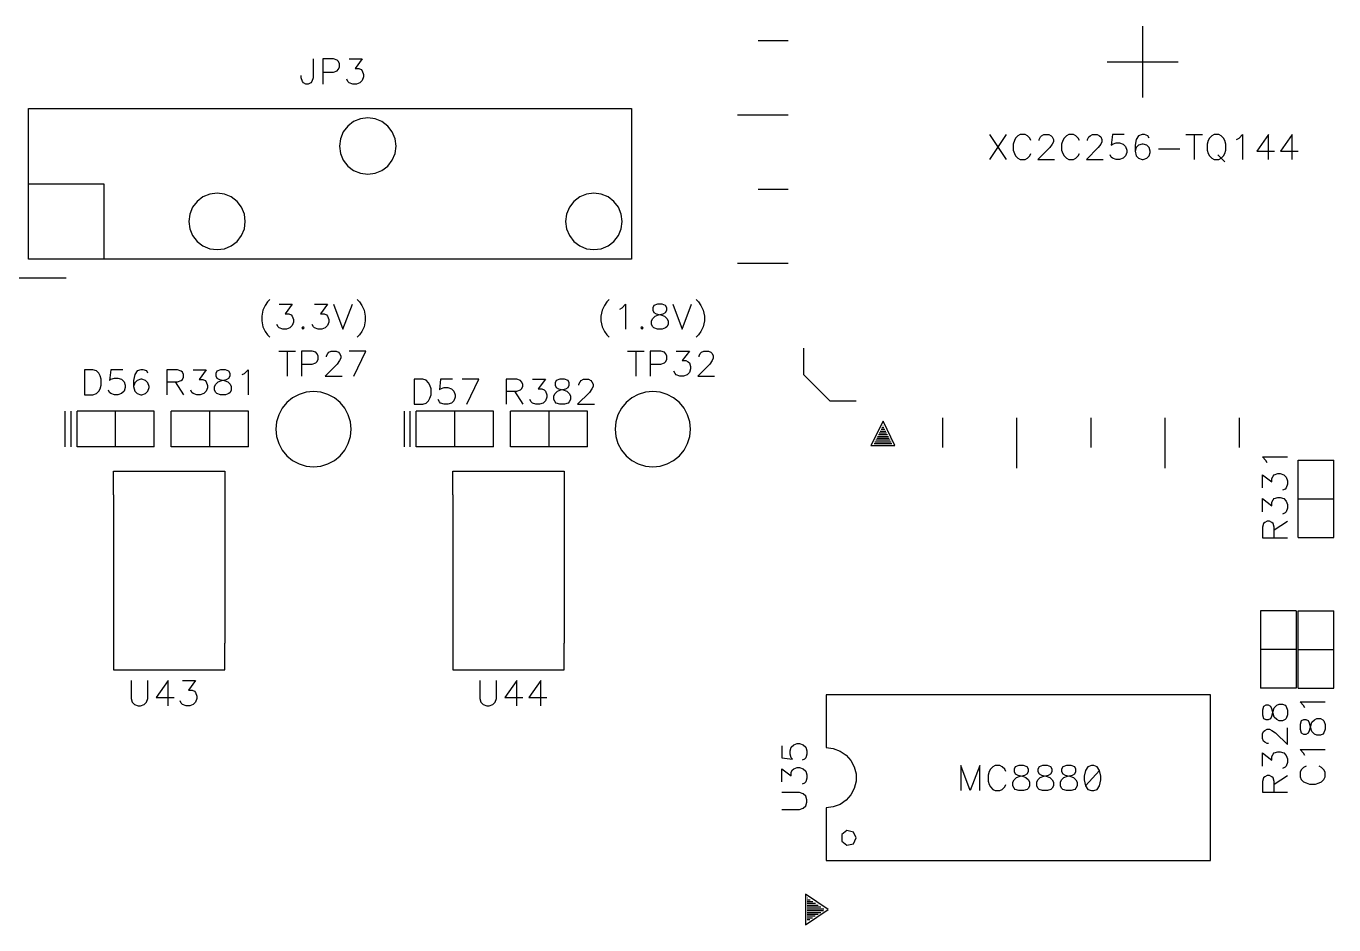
# Model space of a CAD drawing. Extents: x 295 to 953, y 10 to 290.
# Drawn here: x 702.3 to 799.3, y 89.9 to 156.6 of the extents above; entities that cross this region are included whole.
import ezdxf

# ---------------------------------------------------------------- set-up
doc = ezdxf.new("R2010")
doc.units = 0
doc.header["$LTSCALE"] = 5
doc.header["$MEASUREMENT"] = 0
doc.layers.add('DV-DPO-A6_TSK', color=14, linetype='CONTINUOUS')

msp = doc.modelspace()

# ---------------------------------------------------------------- linework, layer by layer
at = {"layer": 'DV-DPO-A6_TSK', "color": 7}
for p, q in [((785.114, 151.3), (785.114, 156.581)), ((758.822, 155.48), (756.62, 155.48)), ((723.618, 154.156), (723.618, 152.736)), ((725.126, 154.156), (724.327, 154.156)), ((724.327, 154.156), (724.327, 152.289)), ((725.395, 154.066), (725.126, 154.156)), ((726.283, 154.156), (727.261, 154.156)), ((727.261, 154.156), (726.73, 153.446)), ((724.327, 153.178), (725.126, 153.178)), ((725.126, 153.178), (725.395, 153.267)), ((725.484, 153.982), (725.395, 154.066)), ((725.395, 153.267), (725.484, 153.356)), ((725.573, 153.803), (725.484, 153.982)), ((725.484, 153.356), (725.573, 153.535)), ((725.573, 153.535), (725.573, 153.803)), ((726.73, 153.446), (726.993, 153.446)), ((726.993, 153.446), (727.172, 153.356)), ((727.172, 153.356), (727.261, 153.267)), ((727.261, 153.267), (727.35, 153.004)), ((782.47, 153.938), (787.751, 153.938)), ((722.729, 152.736), (722.729, 152.915)), ((722.819, 152.468), (722.729, 152.736)), ((722.908, 152.379), (722.819, 152.468)), ((723.087, 152.289), (722.908, 152.379)), ((723.26, 152.289), (723.087, 152.289)), ((723.439, 152.379), (723.26, 152.289)), ((723.528, 152.468), (723.439, 152.379)), ((723.618, 152.736), (723.528, 152.468)), ((726.194, 152.468), (726.104, 152.647)), ((726.283, 152.379), (726.194, 152.468)), ((726.551, 152.289), (726.283, 152.379)), ((726.82, 152.289), (726.551, 152.289)), ((727.082, 152.379), (726.82, 152.289)), ((727.261, 152.557), (727.082, 152.379)), ((727.35, 152.826), (727.261, 152.557)), ((727.35, 153.004), (727.35, 152.826)), ((702.523, 150.484), (747.227, 150.484)), ((702.523, 139.308), (702.523, 150.484)), ((747.227, 150.484), (747.227, 139.308)), ((726.618, 149.506), (726.188, 149.171)), ((727.127, 149.713), (726.618, 149.506)), ((727.669, 149.786), (727.127, 149.713)), ((728.211, 149.713), (727.669, 149.786)), ((728.714, 149.506), (728.211, 149.713)), ((729.15, 149.171), (728.714, 149.506)), ((758.822, 149.981), (755.078, 149.981)), ((725.853, 148.741), (725.646, 148.232)), ((726.188, 149.171), (725.853, 148.741)), ((729.485, 148.741), (729.15, 149.171)), ((729.692, 148.232), (729.485, 148.741)), ((774.988, 148.534), (773.759, 146.696)), ((773.759, 148.534), (774.988, 146.696)), ((775.865, 148.45), (775.687, 148.271)), ((776.039, 148.534), (775.865, 148.45)), ((776.391, 148.534), (776.039, 148.534)), ((776.564, 148.45), (776.391, 148.534)), ((776.743, 148.271), (776.564, 148.45)), ((777.441, 148.182), (777.531, 148.361)), ((777.531, 148.361), (777.62, 148.45)), ((777.62, 148.45), (777.793, 148.534)), ((777.793, 148.534), (778.145, 148.534)), ((778.145, 148.534), (778.319, 148.45)), ((778.319, 148.45), (778.408, 148.361)), ((778.408, 148.361), (778.492, 148.182)), ((779.458, 148.45), (779.285, 148.271)), ((779.632, 148.534), (779.458, 148.45)), ((779.984, 148.534), (779.632, 148.534)), ((780.157, 148.45), (779.984, 148.534)), ((780.336, 148.271), (780.157, 148.45)), ((781.034, 148.182), (781.124, 148.361)), ((781.124, 148.361), (781.213, 148.45)), ((781.213, 148.45), (781.386, 148.534)), ((781.386, 148.534), (781.738, 148.534)), ((781.738, 148.534), (781.912, 148.45)), ((781.912, 148.45), (782.001, 148.361)), ((782.001, 148.361), (782.085, 148.182)), ((782.878, 148.534), (782.789, 147.746)), ((783.75, 148.534), (782.878, 148.534)), ((784.806, 148.45), (784.627, 148.182)), ((785.069, 148.534), (784.806, 148.45)), ((785.242, 148.534), (785.069, 148.534)), ((785.505, 148.45), (785.242, 148.534)), ((785.594, 148.271), (785.505, 148.45)), ((788.31, 148.534), (789.539, 148.534)), ((788.925, 148.534), (788.925, 146.696)), ((790.238, 148.45), (790.065, 148.271)), ((790.411, 148.534), (790.238, 148.45)), ((790.763, 148.534), (790.411, 148.534)), ((790.936, 148.45), (790.763, 148.534)), ((791.115, 148.271), (790.936, 148.45)), ((792.255, 148.271), (792.518, 148.534)), ((792.518, 148.534), (792.518, 146.696)), ((794.446, 148.534), (793.568, 147.31)), ((794.446, 146.696), (794.446, 148.534)), ((796.2, 148.534), (795.323, 147.31)), ((796.2, 146.696), (796.2, 148.534)), ((725.646, 148.232), (725.573, 147.69)), ((725.573, 147.69), (725.646, 147.148)), ((729.764, 147.69), (729.692, 148.232)), ((729.692, 147.148), (729.764, 147.69)), ((775.603, 148.098), (775.513, 147.836)), ((775.513, 147.836), (775.513, 147.394)), ((775.513, 147.394), (775.603, 147.131)), ((775.687, 148.271), (775.603, 148.098)), ((776.827, 148.098), (776.743, 148.271)), ((778.229, 147.573), (777.352, 146.696)), ((777.441, 148.098), (777.441, 148.182)), ((778.408, 147.836), (778.229, 147.573)), ((778.492, 148.009), (778.408, 147.836)), ((778.492, 148.182), (778.492, 148.009)), ((779.196, 148.098), (779.106, 147.836)), ((779.106, 147.836), (779.106, 147.394)), ((779.106, 147.394), (779.196, 147.131)), ((779.285, 148.271), (779.196, 148.098)), ((780.42, 148.098), (780.336, 148.271)), ((781.822, 147.573), (780.95, 146.696)), ((781.034, 148.098), (781.034, 148.182)), ((782.001, 147.836), (781.822, 147.573)), ((782.085, 148.009), (782.001, 147.836)), ((782.085, 148.182), (782.085, 148.009)), ((782.789, 147.746), (782.878, 147.836)), ((782.878, 147.836), (783.141, 147.919)), ((783.141, 147.919), (783.404, 147.919)), ((783.404, 147.919), (783.666, 147.836)), ((783.666, 147.836), (783.839, 147.657)), ((783.839, 147.657), (783.929, 147.394)), ((783.929, 147.394), (783.929, 147.221)), ((784.627, 148.182), (784.544, 147.746)), ((784.544, 147.746), (784.544, 147.31)), ((784.627, 147.573), (784.544, 147.31)), ((784.806, 147.746), (784.627, 147.573)), ((785.069, 147.836), (784.806, 147.746)), ((785.153, 147.836), (785.069, 147.836)), ((785.415, 147.746), (785.153, 147.836)), ((785.594, 147.573), (785.415, 147.746)), ((785.678, 147.31), (785.594, 147.573)), ((786.293, 147.483), (787.874, 147.483)), ((789.975, 148.098), (789.886, 147.836)), ((789.886, 147.836), (789.886, 147.394)), ((789.886, 147.394), (789.975, 147.131)), ((790.065, 148.271), (789.975, 148.098)), ((791.204, 148.098), (791.115, 148.271)), ((791.288, 147.836), (791.204, 148.098)), ((791.204, 147.131), (791.288, 147.394)), ((791.288, 147.394), (791.288, 147.836)), ((792.076, 148.182), (792.255, 148.271)), ((725.646, 147.148), (725.853, 146.645)), ((725.853, 146.645), (726.188, 146.209)), ((729.15, 146.209), (729.485, 146.645)), ((729.485, 146.645), (729.692, 147.148)), ((775.603, 147.131), (775.687, 146.958)), ((775.687, 146.958), (775.865, 146.785)), ((775.865, 146.785), (776.039, 146.696)), ((776.039, 146.696), (776.391, 146.696)), ((776.391, 146.696), (776.564, 146.785)), ((776.564, 146.785), (776.743, 146.958)), ((776.743, 146.958), (776.827, 147.131)), ((777.352, 146.696), (778.581, 146.696)), ((779.196, 147.131), (779.285, 146.958)), ((779.285, 146.958), (779.458, 146.785)), ((779.458, 146.785), (779.632, 146.696)), ((779.632, 146.696), (779.984, 146.696)), ((779.984, 146.696), (780.157, 146.785)), ((780.157, 146.785), (780.336, 146.958)), ((780.336, 146.958), (780.42, 147.131)), ((780.95, 146.696), (782.174, 146.696)), ((782.789, 146.869), (782.7, 147.048)), ((782.878, 146.785), (782.789, 146.869)), ((783.141, 146.696), (782.878, 146.785)), ((783.404, 146.696), (783.141, 146.696)), ((783.666, 146.785), (783.404, 146.696)), ((783.839, 146.958), (783.666, 146.785)), ((783.929, 147.221), (783.839, 146.958)), ((784.544, 147.31), (784.627, 146.958)), ((784.627, 146.958), (784.806, 146.785)), ((784.806, 146.785), (785.069, 146.696)), ((785.069, 146.696), (785.153, 146.696)), ((785.153, 146.696), (785.415, 146.785)), ((785.415, 146.785), (785.594, 146.958)), ((785.594, 146.958), (785.678, 147.221)), ((785.678, 147.221), (785.678, 147.31)), ((789.975, 147.131), (790.065, 146.958)), ((790.065, 146.958), (790.238, 146.785)), ((790.238, 146.785), (790.411, 146.696)), ((790.411, 146.696), (790.763, 146.696)), ((790.674, 147.048), (791.204, 146.517)), ((790.763, 146.696), (790.936, 146.785)), ((790.936, 146.785), (791.115, 146.958)), ((791.115, 146.958), (791.204, 147.131)), ((793.568, 147.31), (794.881, 147.31)), ((795.323, 147.31), (796.636, 147.31)), ((726.188, 146.209), (726.618, 145.874)), ((726.618, 145.874), (727.127, 145.667)), ((727.127, 145.667), (727.669, 145.595)), ((727.669, 145.595), (728.211, 145.667)), ((728.211, 145.667), (728.714, 145.874)), ((728.714, 145.874), (729.15, 146.209)), ((702.523, 144.896), (708.111, 144.896)), ((708.111, 144.896), (708.111, 139.308)), ((758.822, 144.477), (756.62, 144.477)), ((715.012, 143.583), (714.677, 143.153)), ((715.442, 143.918), (715.012, 143.583)), ((715.951, 144.125), (715.442, 143.918)), ((716.493, 144.198), (715.951, 144.125)), ((717.035, 144.125), (716.493, 144.198)), ((717.538, 143.918), (717.035, 144.125)), ((717.974, 143.583), (717.538, 143.918)), ((718.309, 143.153), (717.974, 143.583)), ((742.952, 143.583), (742.617, 143.153)), ((743.382, 143.918), (742.952, 143.583)), ((743.891, 144.125), (743.382, 143.918)), ((744.433, 144.198), (743.891, 144.125)), ((744.975, 144.125), (744.433, 144.198)), ((745.478, 143.918), (744.975, 144.125)), ((745.914, 143.583), (745.478, 143.918)), ((746.249, 143.153), (745.914, 143.583)), ((714.47, 142.644), (714.397, 142.102)), ((714.677, 143.153), (714.47, 142.644)), ((718.516, 142.644), (718.309, 143.153)), ((718.588, 142.102), (718.516, 142.644)), ((742.41, 142.644), (742.337, 142.102)), ((742.617, 143.153), (742.41, 142.644)), ((746.456, 142.644), (746.249, 143.153)), ((746.528, 142.102), (746.456, 142.644)), ((714.397, 142.102), (714.47, 141.56)), ((714.47, 141.56), (714.677, 141.057)), ((718.309, 141.057), (718.516, 141.56)), ((718.516, 141.56), (718.588, 142.102)), ((742.337, 142.102), (742.41, 141.56)), ((742.41, 141.56), (742.617, 141.057)), ((746.249, 141.057), (746.456, 141.56)), ((746.456, 141.56), (746.528, 142.102)), ((714.677, 141.057), (715.012, 140.621)), ((715.012, 140.621), (715.442, 140.286)), ((717.538, 140.286), (717.974, 140.621)), ((717.974, 140.621), (718.309, 141.057)), ((742.617, 141.057), (742.952, 140.621)), ((742.952, 140.621), (743.382, 140.286)), ((745.478, 140.286), (745.914, 140.621)), ((745.914, 140.621), (746.249, 141.057)), ((715.442, 140.286), (715.951, 140.079)), ((715.951, 140.079), (716.493, 140.007)), ((716.493, 140.007), (717.035, 140.079)), ((717.035, 140.079), (717.538, 140.286)), ((743.382, 140.286), (743.891, 140.079)), ((743.891, 140.079), (744.433, 140.007)), ((744.433, 140.007), (744.975, 140.079)), ((744.975, 140.079), (745.478, 140.286)), ((747.227, 139.308), (702.523, 139.308)), ((758.822, 138.979), (755.078, 138.979)), ((701.126, 137.911), (705.317, 137.911)), ((720.064, 135.866), (719.89, 135.52)), ((720.237, 136.129), (720.064, 135.866)), ((720.41, 136.302), (720.237, 136.129)), ((721.109, 135.955), (722.07, 135.955)), ((722.07, 135.955), (721.544, 135.257)), ((723.729, 135.955), (724.691, 135.955)), ((724.691, 135.955), (724.165, 135.257)), ((725.126, 135.955), (725.825, 134.123)), ((725.825, 134.123), (726.523, 135.955)), ((726.875, 136.302), (727.049, 136.129)), ((727.049, 136.129), (727.222, 135.866)), ((727.222, 135.866), (727.395, 135.52)), ((745.21, 135.866), (745.036, 135.52)), ((745.383, 136.129), (745.21, 135.866)), ((745.556, 136.302), (745.383, 136.129)), ((746.517, 135.693), (746.78, 135.955)), ((746.78, 135.955), (746.78, 134.123)), ((748.875, 135.866), (748.792, 135.693)), ((749.138, 135.955), (748.875, 135.866)), ((749.49, 135.955), (749.138, 135.955)), ((749.747, 135.866), (749.49, 135.955)), ((749.837, 135.693), (749.747, 135.866)), ((750.272, 135.955), (750.971, 134.123)), ((750.971, 134.123), (751.669, 135.955)), ((752.021, 136.302), (752.195, 136.129)), ((752.195, 136.129), (752.368, 135.866)), ((752.368, 135.866), (752.541, 135.52)), ((719.89, 135.52), (719.801, 135.084)), ((719.801, 135.084), (719.801, 134.732)), ((721.544, 135.257), (721.807, 135.257)), ((721.807, 135.257), (721.986, 135.168)), ((721.986, 135.168), (722.07, 135.084)), ((722.07, 135.084), (722.159, 134.821)), ((722.159, 134.821), (722.159, 134.642)), ((724.165, 135.257), (724.428, 135.257)), ((724.428, 135.257), (724.601, 135.168)), ((724.601, 135.168), (724.691, 135.084)), ((724.691, 135.084), (724.78, 134.821)), ((724.78, 134.821), (724.78, 134.642)), ((727.395, 135.52), (727.485, 135.084)), ((727.485, 135.084), (727.485, 134.732)), ((745.036, 135.52), (744.947, 135.084)), ((744.947, 135.084), (744.947, 134.732)), ((746.344, 135.603), (746.517, 135.693)), ((748.702, 134.732), (748.792, 134.905)), ((748.792, 135.693), (748.792, 135.52)), ((748.792, 135.52), (748.875, 135.341)), ((748.792, 134.905), (748.965, 135.084)), ((748.875, 135.341), (749.049, 135.257)), ((748.965, 135.084), (749.227, 135.168)), ((749.049, 135.257), (749.401, 135.168)), ((749.227, 135.168), (749.574, 135.257)), ((749.401, 135.168), (749.663, 135.084)), ((749.574, 135.257), (749.747, 135.341)), ((749.663, 135.084), (749.837, 134.905)), ((749.747, 135.341), (749.837, 135.52)), ((749.837, 135.52), (749.837, 135.693)), ((749.837, 134.905), (749.926, 134.732)), ((752.541, 135.52), (752.631, 135.084)), ((752.631, 135.084), (752.631, 134.732)), ((719.801, 134.732), (719.89, 134.296)), ((719.89, 134.296), (720.064, 133.944)), ((720.064, 133.944), (720.237, 133.687)), ((721.025, 134.296), (720.935, 134.469)), ((721.109, 134.206), (721.025, 134.296)), ((721.371, 134.123), (721.109, 134.206)), ((721.634, 134.123), (721.371, 134.123)), ((721.897, 134.206), (721.634, 134.123)), ((722.07, 134.385), (721.897, 134.206)), ((722.159, 134.642), (722.07, 134.385)), ((722.858, 134.296), (722.768, 134.206)), ((722.768, 134.206), (722.858, 134.123)), ((722.941, 134.206), (722.858, 134.296)), ((722.858, 134.123), (722.941, 134.206)), ((723.646, 134.296), (723.556, 134.469)), ((723.729, 134.206), (723.646, 134.296)), ((723.992, 134.123), (723.729, 134.206)), ((724.255, 134.123), (723.992, 134.123)), ((724.517, 134.206), (724.255, 134.123)), ((724.691, 134.385), (724.517, 134.206)), ((724.78, 134.642), (724.691, 134.385)), ((727.222, 133.944), (727.049, 133.687)), ((727.395, 134.296), (727.222, 133.944)), ((727.485, 134.732), (727.395, 134.296)), ((744.947, 134.732), (745.036, 134.296)), ((745.036, 134.296), (745.21, 133.944)), ((745.21, 133.944), (745.383, 133.687)), ((748.004, 134.296), (747.914, 134.206)), ((747.914, 134.206), (748.004, 134.123)), ((748.087, 134.206), (748.004, 134.296)), ((748.004, 134.123), (748.087, 134.206)), ((748.702, 134.469), (748.702, 134.732)), ((748.792, 134.296), (748.702, 134.469)), ((748.875, 134.206), (748.792, 134.296)), ((749.138, 134.123), (748.875, 134.206)), ((749.49, 134.123), (749.138, 134.123)), ((749.747, 134.206), (749.49, 134.123)), ((749.837, 134.296), (749.747, 134.206)), ((749.926, 134.469), (749.837, 134.296)), ((749.926, 134.732), (749.926, 134.469)), ((752.368, 133.944), (752.195, 133.687)), ((752.541, 134.296), (752.368, 133.944)), ((752.631, 134.732), (752.541, 134.296)), ((720.237, 133.687), (720.41, 133.508)), ((727.049, 133.687), (726.875, 133.508)), ((745.383, 133.687), (745.556, 133.508)), ((752.195, 133.687), (752.021, 133.508)), ((721.069, 132.491), (722.304, 132.491)), ((721.69, 132.491), (721.69, 130.636)), ((723.545, 132.491), (722.751, 132.491)), ((722.751, 132.491), (722.751, 130.636)), ((723.813, 132.401), (723.545, 132.491)), ((723.897, 132.318), (723.813, 132.401)), ((723.986, 132.139), (723.897, 132.318)), ((723.897, 131.697), (723.986, 131.871)), ((723.986, 131.871), (723.986, 132.139)), ((724.607, 132.139), (724.696, 132.318)), ((724.607, 132.049), (724.607, 132.139)), ((724.696, 132.318), (724.786, 132.401)), ((724.786, 132.401), (724.959, 132.491)), ((724.959, 132.491), (725.316, 132.491)), ((725.316, 132.491), (725.49, 132.401)), ((725.49, 132.401), (725.579, 132.318)), ((725.579, 132.318), (725.668, 132.139)), ((725.668, 131.96), (725.579, 131.787)), ((725.668, 132.139), (725.668, 131.96)), ((727.524, 132.491), (726.289, 132.491)), ((726.641, 130.636), (727.524, 132.491)), ((746.914, 132.491), (748.149, 132.491)), ((747.534, 132.491), (747.534, 130.636)), ((749.389, 132.491), (748.596, 132.491)), ((748.596, 132.491), (748.596, 130.636)), ((749.658, 132.401), (749.389, 132.491)), ((749.742, 132.318), (749.658, 132.401)), ((749.831, 132.139), (749.742, 132.318)), ((749.742, 131.697), (749.831, 131.871)), ((749.831, 131.871), (749.831, 132.139)), ((750.541, 132.491), (751.513, 132.491)), ((751.513, 132.491), (750.982, 131.787)), ((752.223, 132.139), (752.306, 132.318)), ((752.223, 132.049), (752.223, 132.139)), ((752.306, 132.318), (752.396, 132.401)), ((752.396, 132.401), (752.575, 132.491)), ((752.575, 132.491), (752.927, 132.491)), ((752.927, 132.491), (753.105, 132.401)), ((753.105, 132.401), (753.195, 132.318)), ((753.195, 132.318), (753.284, 132.139)), ((753.284, 131.96), (753.195, 131.787)), ((753.284, 132.139), (753.284, 131.96)), ((759.962, 132.703), (759.962, 130.747)), ((706.664, 131.105), (706.664, 129.239)), ((707.289, 131.105), (706.664, 131.105)), ((707.552, 131.016), (707.289, 131.105)), ((707.731, 130.837), (707.552, 131.016)), ((708.619, 131.105), (708.53, 130.306)), ((709.508, 131.105), (708.619, 131.105)), ((710.57, 131.016), (710.396, 130.747)), ((710.838, 131.105), (710.57, 131.016)), ((711.017, 131.105), (710.838, 131.105)), ((711.285, 131.016), (711.017, 131.105)), ((711.369, 130.837), (711.285, 131.016)), ((713.57, 131.094), (712.777, 131.094)), ((712.777, 131.094), (712.777, 129.239)), ((713.839, 131.004), (713.57, 131.094)), ((713.928, 130.915), (713.839, 131.004)), ((714.012, 130.742), (713.928, 130.915)), ((714.722, 131.094), (715.694, 131.094)), ((715.694, 131.094), (715.163, 130.384)), ((716.487, 131.004), (716.404, 130.831)), ((716.756, 131.094), (716.487, 131.004)), ((717.108, 131.094), (716.756, 131.094)), ((717.376, 131.004), (717.108, 131.094)), ((717.46, 130.831), (717.376, 131.004)), ((718.521, 130.831), (718.79, 131.094)), ((718.79, 131.094), (718.79, 129.239)), ((722.751, 131.519), (723.545, 131.519)), ((723.545, 131.519), (723.813, 131.608)), ((723.813, 131.608), (723.897, 131.697)), ((725.4, 131.519), (724.517, 130.636)), ((725.579, 131.787), (725.4, 131.519)), ((748.596, 131.519), (749.389, 131.519)), ((749.389, 131.519), (749.658, 131.608)), ((749.658, 131.608), (749.742, 131.697)), ((750.451, 130.814), (750.362, 130.988)), ((750.982, 131.787), (751.245, 131.787)), ((751.245, 131.787), (751.424, 131.697)), ((751.513, 130.898), (751.334, 130.725)), ((751.424, 131.697), (751.513, 131.608)), ((751.513, 131.608), (751.602, 131.345)), ((751.602, 131.166), (751.513, 130.898)), ((751.602, 131.345), (751.602, 131.166)), ((753.016, 131.519), (752.133, 130.636)), ((753.195, 131.787), (753.016, 131.519)), ((707.82, 130.658), (707.731, 130.837)), ((707.91, 130.395), (707.82, 130.658)), ((707.82, 129.686), (707.91, 129.948)), ((707.91, 129.948), (707.91, 130.395)), ((708.53, 130.306), (708.619, 130.395)), ((708.619, 130.395), (708.888, 130.485)), ((708.888, 130.485), (709.15, 130.485)), ((709.15, 130.485), (709.419, 130.395)), ((709.419, 130.395), (709.597, 130.217)), ((709.597, 130.217), (709.687, 129.948)), ((709.687, 129.948), (709.687, 129.775)), ((710.396, 130.747), (710.307, 130.306)), ((710.307, 130.306), (710.307, 129.859)), ((710.396, 130.127), (710.307, 129.859)), ((710.57, 130.306), (710.396, 130.127)), ((710.838, 130.395), (710.57, 130.306)), ((710.927, 130.395), (710.838, 130.395)), ((711.195, 130.306), (710.927, 130.395)), ((711.369, 130.127), (711.195, 130.306)), ((711.458, 129.859), (711.369, 130.127)), ((712.777, 130.211), (713.57, 130.211)), ((713.397, 130.211), (714.012, 129.239)), ((713.57, 130.211), (713.839, 130.3)), ((713.839, 130.3), (713.928, 130.384)), ((713.928, 130.384), (714.012, 130.563)), ((714.012, 130.563), (714.012, 130.742)), ((715.163, 130.384), (715.431, 130.384)), ((715.431, 130.384), (715.604, 130.3)), ((715.604, 130.3), (715.694, 130.211)), ((715.694, 130.211), (715.783, 129.943)), ((715.783, 129.943), (715.783, 129.769)), ((716.314, 129.859), (716.404, 130.032)), ((716.404, 130.831), (716.404, 130.652)), ((716.404, 130.652), (716.487, 130.474)), ((716.404, 130.032), (716.577, 130.211)), ((716.487, 130.474), (716.666, 130.384)), ((716.577, 130.211), (716.845, 130.3)), ((716.666, 130.384), (717.018, 130.3)), ((716.845, 130.3), (717.197, 130.384)), ((717.018, 130.3), (717.286, 130.211)), ((717.197, 130.384), (717.376, 130.474)), ((717.286, 130.211), (717.46, 130.032)), ((717.376, 130.474), (717.46, 130.652)), ((717.46, 130.652), (717.46, 130.831)), ((717.46, 130.032), (717.549, 129.859)), ((718.348, 130.742), (718.521, 130.831)), ((724.517, 130.636), (725.758, 130.636)), ((731.111, 130.407), (731.111, 128.54)), ((731.737, 130.407), (731.111, 130.407)), ((732, 130.317), (731.737, 130.407)), ((732.178, 130.138), (732, 130.317)), ((732.268, 129.959), (732.178, 130.138)), ((732.357, 129.697), (732.268, 129.959)), ((733.067, 130.407), (732.978, 129.607)), ((733.955, 130.407), (733.067, 130.407)), ((735.906, 130.407), (734.665, 130.407)), ((735.017, 128.54), (735.906, 130.407)), ((738.716, 130.395), (737.923, 130.395)), ((737.923, 130.395), (737.923, 128.54)), ((738.985, 130.306), (738.716, 130.395)), ((739.074, 130.217), (738.985, 130.306)), ((739.158, 130.043), (739.074, 130.217)), ((739.158, 129.864), (739.158, 130.043)), ((739.868, 130.395), (740.84, 130.395)), ((740.84, 130.395), (740.309, 129.686)), ((741.633, 130.306), (741.55, 130.133)), ((741.55, 130.133), (741.55, 129.954)), ((741.55, 129.954), (741.633, 129.775)), ((741.902, 130.395), (741.633, 130.306)), ((742.254, 130.395), (741.902, 130.395)), ((742.522, 130.306), (742.254, 130.395)), ((742.606, 130.133), (742.522, 130.306)), ((742.522, 129.775), (742.606, 129.954)), ((742.606, 129.954), (742.606, 130.133)), ((743.315, 130.043), (743.405, 130.217)), ((743.315, 129.954), (743.315, 130.043)), ((743.405, 130.217), (743.494, 130.306)), ((743.494, 130.306), (743.667, 130.395)), ((743.667, 130.395), (744.025, 130.395)), ((744.025, 130.395), (744.198, 130.306)), ((744.198, 130.306), (744.288, 130.217)), ((744.288, 130.217), (744.377, 130.043)), ((744.377, 130.043), (744.377, 129.864)), ((750.541, 130.725), (750.451, 130.814)), ((750.803, 130.636), (750.541, 130.725)), ((751.071, 130.636), (750.803, 130.636)), ((751.334, 130.725), (751.071, 130.636)), ((752.133, 130.636), (753.368, 130.636)), ((759.962, 130.747), (761.918, 128.792)), ((706.664, 129.239), (707.289, 129.239)), ((707.289, 129.239), (707.552, 129.328)), ((707.552, 129.328), (707.731, 129.507)), ((707.731, 129.507), (707.82, 129.686)), ((708.53, 129.417), (708.441, 129.596)), ((708.619, 129.328), (708.53, 129.417)), ((708.888, 129.239), (708.619, 129.328)), ((709.15, 129.239), (708.888, 129.239)), ((709.419, 129.328), (709.15, 129.239)), ((709.597, 129.507), (709.419, 129.328)), ((709.687, 129.775), (709.597, 129.507)), ((710.307, 129.859), (710.396, 129.507)), ((710.396, 129.507), (710.57, 129.328)), ((710.57, 129.328), (710.838, 129.239)), ((710.838, 129.239), (710.927, 129.239)), ((710.927, 129.239), (711.195, 129.328)), ((711.195, 129.328), (711.369, 129.507)), ((711.369, 129.507), (711.458, 129.775)), ((711.458, 129.775), (711.458, 129.859)), ((714.632, 129.412), (714.543, 129.591)), ((714.722, 129.328), (714.632, 129.412)), ((714.984, 129.239), (714.722, 129.328)), ((715.252, 129.239), (714.984, 129.239)), ((715.515, 129.328), (715.252, 129.239)), ((715.694, 129.501), (715.515, 129.328)), ((715.783, 129.769), (715.694, 129.501)), ((716.314, 129.591), (716.314, 129.859)), ((716.404, 129.412), (716.314, 129.591)), ((716.487, 129.328), (716.404, 129.412)), ((716.756, 129.239), (716.487, 129.328)), ((717.108, 129.239), (716.756, 129.239)), ((717.376, 129.328), (717.108, 129.239)), ((717.46, 129.412), (717.376, 129.328)), ((717.549, 129.591), (717.46, 129.412)), ((717.549, 129.859), (717.549, 129.591)), ((722.092, 129.021), (721.667, 128.674)), ((722.573, 129.278), (722.092, 129.021)), ((723.098, 129.44), (722.573, 129.278)), ((723.646, 129.49), (723.098, 129.44)), ((724.188, 129.44), (723.646, 129.49)), ((724.713, 129.278), (724.188, 129.44)), ((725.193, 129.021), (724.713, 129.278)), ((725.618, 128.674), (725.193, 129.021)), ((732.178, 128.808), (732.268, 128.987)), ((732.268, 128.987), (732.357, 129.25)), ((732.357, 129.25), (732.357, 129.697)), ((732.978, 129.607), (733.067, 129.697)), ((733.067, 129.697), (733.335, 129.786)), ((733.335, 129.786), (733.598, 129.786)), ((733.598, 129.786), (733.866, 129.697)), ((733.866, 129.697), (734.045, 129.518)), ((734.045, 129.518), (734.134, 129.25)), ((734.134, 129.077), (734.045, 128.808)), ((734.134, 129.25), (734.134, 129.077)), ((737.923, 129.512), (738.716, 129.512)), ((738.543, 129.512), (739.158, 128.54)), ((738.716, 129.512), (738.985, 129.602)), ((738.985, 129.602), (739.074, 129.686)), ((739.074, 129.686), (739.158, 129.864)), ((740.309, 129.686), (740.577, 129.686)), ((740.577, 129.686), (740.75, 129.602)), ((740.75, 129.602), (740.84, 129.512)), ((740.84, 129.512), (740.929, 129.244)), ((740.929, 129.071), (740.84, 128.803)), ((740.929, 129.244), (740.929, 129.071)), ((741.46, 129.16), (741.55, 129.334)), ((741.46, 128.892), (741.46, 129.16)), ((741.55, 129.334), (741.723, 129.512)), ((741.633, 129.775), (741.812, 129.686)), ((741.723, 129.512), (741.991, 129.602)), ((741.812, 129.686), (742.164, 129.602)), ((741.991, 129.602), (742.343, 129.686)), ((742.164, 129.602), (742.432, 129.512)), ((742.343, 129.686), (742.522, 129.775)), ((742.432, 129.512), (742.606, 129.334)), ((742.606, 129.334), (742.695, 129.16)), ((742.695, 129.16), (742.695, 128.892)), ((744.109, 129.423), (743.226, 128.54)), ((744.288, 129.686), (744.109, 129.423)), ((744.377, 129.864), (744.288, 129.686)), ((747.238, 129.021), (746.813, 128.674)), ((747.719, 129.278), (747.238, 129.021)), ((748.244, 129.44), (747.719, 129.278)), ((748.792, 129.49), (748.244, 129.44)), ((749.334, 129.44), (748.792, 129.49)), ((749.859, 129.278), (749.334, 129.44)), ((750.339, 129.021), (749.859, 129.278)), ((750.764, 128.674), (750.339, 129.021)), ((705.233, 125.377), (705.233, 128.02)), ((705.675, 125.377), (705.675, 128.02)), ((711.833, 128.02), (706.116, 128.02)), ((706.116, 125.377), (706.116, 128.02)), ((708.977, 125.377), (708.977, 128.02)), ((711.833, 125.377), (711.833, 128.02)), ((718.818, 128.02), (713.101, 128.02)), ((713.101, 125.377), (713.101, 128.02)), ((715.962, 125.377), (715.962, 128.02)), ((718.818, 125.377), (718.818, 128.02)), ((721.321, 128.25), (721.064, 127.769)), ((721.667, 128.674), (721.321, 128.25)), ((725.965, 128.25), (725.618, 128.674)), ((726.222, 127.769), (725.965, 128.25)), ((730.379, 125.377), (730.379, 128.02)), ((730.821, 125.377), (730.821, 128.02)), ((731.111, 128.54), (731.737, 128.54)), ((736.979, 128.02), (731.262, 128.02)), ((731.262, 125.377), (731.262, 128.02)), ((731.737, 128.54), (732, 128.63)), ((732, 128.63), (732.178, 128.808)), ((732.978, 128.719), (732.888, 128.898)), ((733.067, 128.63), (732.978, 128.719)), ((733.335, 128.54), (733.067, 128.63)), ((733.598, 128.54), (733.335, 128.54)), ((733.866, 128.63), (733.598, 128.54)), ((734.045, 128.808), (733.866, 128.63)), ((734.123, 125.377), (734.123, 128.02)), ((736.979, 125.377), (736.979, 128.02)), ((743.964, 128.02), (738.247, 128.02)), ((738.247, 125.377), (738.247, 128.02)), ((739.778, 128.713), (739.689, 128.892)), ((739.868, 128.63), (739.778, 128.713)), ((740.13, 128.54), (739.868, 128.63)), ((740.398, 128.54), (740.13, 128.54)), ((740.661, 128.63), (740.398, 128.54)), ((740.84, 128.803), (740.661, 128.63)), ((741.108, 125.377), (741.108, 128.02)), ((741.55, 128.713), (741.46, 128.892)), ((741.633, 128.63), (741.55, 128.713)), ((741.902, 128.54), (741.633, 128.63)), ((742.254, 128.54), (741.902, 128.54)), ((742.522, 128.63), (742.254, 128.54)), ((742.606, 128.713), (742.522, 128.63)), ((742.695, 128.892), (742.606, 128.713)), ((743.226, 128.54), (744.466, 128.54)), ((743.964, 125.377), (743.964, 128.02)), ((746.467, 128.25), (746.21, 127.769)), ((746.813, 128.674), (746.467, 128.25)), ((751.111, 128.25), (750.764, 128.674)), ((751.368, 127.769), (751.111, 128.25)), ((761.918, 128.792), (763.874, 128.792)), ((720.902, 127.244), (720.852, 126.696)), ((721.064, 127.769), (720.902, 127.244)), ((726.384, 127.244), (726.222, 127.769)), ((726.44, 126.696), (726.384, 127.244)), ((746.048, 127.244), (745.998, 126.696)), ((746.21, 127.769), (746.048, 127.244)), ((751.53, 127.244), (751.368, 127.769)), ((751.586, 126.696), (751.53, 127.244)), ((765.863, 127.277), (764.969, 125.495)), ((766.751, 125.495), (765.863, 127.277)), ((770.261, 127.54), (770.261, 125.338)), ((775.759, 127.54), (775.759, 123.802)), ((781.263, 127.54), (781.263, 125.338)), ((786.762, 127.54), (786.762, 123.802)), ((792.261, 127.54), (792.261, 125.338)), ((720.852, 126.696), (720.902, 126.154)), ((720.902, 126.154), (721.064, 125.629)), ((726.222, 125.629), (726.384, 126.154)), ((726.384, 126.154), (726.44, 126.696)), ((745.998, 126.696), (746.048, 126.154)), ((746.048, 126.154), (746.21, 125.629)), ((751.368, 125.629), (751.53, 126.154)), ((751.53, 126.154), (751.586, 126.696)), ((765.461, 126.16), (766.265, 126.16)), ((765.522, 126.288), (766.198, 126.288)), ((765.589, 126.422), (766.131, 126.422)), ((765.656, 126.551), (766.064, 126.551)), ((765.723, 126.685), (766.003, 126.685)), ((765.785, 126.813), (765.936, 126.813)), ((765.852, 126.948), (765.868, 126.948)), ((711.833, 125.377), (706.116, 125.377)), ((718.818, 125.377), (713.101, 125.377)), ((721.064, 125.629), (721.321, 125.148)), ((721.321, 125.148), (721.667, 124.724)), ((725.618, 124.724), (725.965, 125.148)), ((725.965, 125.148), (726.222, 125.629)), ((736.979, 125.377), (731.262, 125.377)), ((743.964, 125.377), (738.247, 125.377)), ((746.21, 125.629), (746.467, 125.148)), ((746.467, 125.148), (746.813, 124.724)), ((750.764, 124.724), (751.111, 125.148)), ((751.111, 125.148), (751.368, 125.629)), ((764.969, 125.495), (766.751, 125.495)), ((765.198, 125.634), (766.528, 125.634)), ((765.259, 125.763), (766.461, 125.763)), ((765.326, 125.897), (766.394, 125.897)), ((765.394, 126.026), (766.327, 126.026)), ((721.667, 124.724), (722.092, 124.377)), ((722.092, 124.377), (722.573, 124.114)), ((722.573, 124.114), (723.098, 123.958)), ((724.188, 123.958), (724.713, 124.114)), ((724.713, 124.114), (725.193, 124.377)), ((725.193, 124.377), (725.618, 124.724)), ((746.813, 124.724), (747.238, 124.377)), ((747.238, 124.377), (747.719, 124.114)), ((747.719, 124.114), (748.244, 123.958)), ((749.334, 123.958), (749.859, 124.114)), ((749.859, 124.114), (750.339, 124.377)), ((750.339, 124.377), (750.764, 124.724)), ((794.25, 124.371), (793.987, 124.64)), ((793.987, 124.64), (795.843, 124.64)), ((794.339, 124.193), (794.25, 124.371)), ((796.642, 118.666), (796.642, 124.388)), ((796.642, 124.388), (799.285, 124.388)), ((799.285, 118.666), (799.285, 124.388)), ((708.821, 123.589), (717.068, 123.589)), ((708.821, 121.829), (708.821, 123.589)), ((717.068, 123.589), (717.068, 110.832)), ((723.098, 123.958), (723.646, 123.902)), ((723.646, 123.902), (724.188, 123.958)), ((733.967, 123.589), (742.214, 123.589)), ((733.967, 121.829), (733.967, 123.589)), ((742.214, 123.589), (742.214, 110.832)), ((748.244, 123.958), (748.792, 123.902)), ((748.792, 123.902), (749.334, 123.958)), ((793.987, 122.337), (793.987, 123.31)), ((793.987, 123.31), (794.691, 122.779)), ((794.691, 123.047), (794.781, 123.22)), ((794.781, 123.22), (794.87, 123.31)), ((794.87, 123.31), (795.133, 123.399)), ((795.133, 123.399), (795.312, 123.399)), ((795.312, 123.399), (795.58, 123.31)), ((795.58, 123.31), (795.753, 123.137)), ((795.753, 123.137), (795.843, 122.868)), ((794.691, 122.779), (794.691, 123.047)), ((795.664, 122.248), (795.49, 122.164)), ((795.753, 122.337), (795.664, 122.248)), ((795.843, 122.606), (795.753, 122.337)), ((795.843, 122.868), (795.843, 122.606)), ((708.821, 121.829), (708.821, 108.848)), ((733.967, 121.829), (733.967, 108.848)), ((793.987, 120.572), (793.987, 121.544)), ((793.987, 121.544), (794.691, 121.013)), ((794.691, 121.276), (794.781, 121.455)), ((794.691, 121.013), (794.691, 121.276)), ((794.781, 121.455), (794.87, 121.544)), ((794.87, 121.544), (795.133, 121.633)), ((795.133, 121.633), (795.312, 121.633)), ((795.312, 121.633), (795.58, 121.544)), ((795.58, 121.544), (795.753, 121.365)), ((795.753, 121.365), (795.843, 121.103)), ((796.642, 121.527), (799.285, 121.527)), ((795.664, 120.482), (795.49, 120.393)), ((795.753, 120.572), (795.664, 120.482)), ((795.843, 120.834), (795.753, 120.572)), ((795.843, 121.103), (795.843, 120.834)), ((794.077, 119.689), (793.987, 119.421)), ((793.987, 119.421), (793.987, 118.627)), ((794.161, 119.773), (794.077, 119.689)), ((794.339, 119.862), (794.161, 119.773)), ((794.518, 119.862), (794.339, 119.862)), ((794.691, 119.773), (794.518, 119.862)), ((794.781, 119.689), (794.691, 119.773)), ((794.87, 119.421), (794.781, 119.689)), ((794.87, 119.242), (795.843, 119.862)), ((794.87, 118.627), (794.87, 119.421)), ((793.987, 118.627), (795.843, 118.627)), ((796.642, 118.666), (799.285, 118.666)), ((793.848, 113.212), (793.848, 107.49)), ((796.491, 113.212), (793.848, 113.212)), ((796.491, 113.212), (796.491, 107.49)), ((796.642, 107.49), (796.642, 113.212)), ((796.642, 113.212), (799.285, 113.212)), ((799.285, 107.49), (799.285, 113.212)), ((717.068, 108.848), (717.068, 110.832)), ((742.214, 108.848), (742.214, 110.832)), ((796.491, 110.351), (793.848, 110.351)), ((796.642, 110.351), (799.285, 110.351)), ((708.821, 108.848), (717.068, 108.848)), ((733.967, 108.848), (742.214, 108.848)), ((710.117, 108.055), (710.117, 106.719)), ((711.358, 106.719), (711.358, 108.055)), ((712.866, 108.055), (711.978, 106.808)), ((712.866, 106.188), (712.866, 108.055)), ((713.934, 108.055), (714.906, 108.055)), ((714.906, 108.055), (714.375, 107.345)), ((735.962, 108.055), (735.962, 106.719)), ((737.202, 106.719), (737.202, 108.055)), ((738.711, 108.055), (737.822, 106.808)), ((738.711, 106.188), (738.711, 108.055)), ((740.488, 108.055), (739.599, 106.808)), ((740.488, 106.188), (740.488, 108.055)), ((710.117, 106.719), (710.206, 106.456)), ((711.268, 106.456), (711.358, 106.719)), ((711.978, 106.808), (713.308, 106.808)), ((714.375, 107.345), (714.643, 107.345)), ((714.643, 107.345), (714.817, 107.255)), ((714.817, 107.255), (714.906, 107.166)), ((714.906, 107.166), (714.995, 106.898)), ((714.995, 106.719), (714.906, 106.456)), ((714.995, 106.898), (714.995, 106.719)), ((735.962, 106.719), (736.051, 106.456)), ((737.113, 106.456), (737.202, 106.719)), ((737.822, 106.808), (739.152, 106.808)), ((739.599, 106.808), (740.929, 106.808)), ((790.143, 106.998), (761.644, 106.998)), ((761.644, 106.998), (761.644, 103.087)), ((790.143, 94.705), (790.143, 106.998)), ((796.491, 107.49), (793.848, 107.49)), ((796.642, 107.49), (799.285, 107.49)), ((710.206, 106.456), (710.38, 106.278)), ((710.38, 106.278), (710.648, 106.188)), ((710.648, 106.188), (710.827, 106.188)), ((710.827, 106.188), (711.089, 106.278)), ((711.089, 106.278), (711.268, 106.456)), ((713.844, 106.367), (713.755, 106.546)), ((713.934, 106.278), (713.844, 106.367)), ((714.196, 106.188), (713.934, 106.278)), ((714.464, 106.188), (714.196, 106.188)), ((714.727, 106.278), (714.464, 106.188)), ((714.906, 106.456), (714.727, 106.278)), ((736.051, 106.456), (736.224, 106.278)), ((736.224, 106.278), (736.492, 106.188)), ((736.492, 106.188), (736.671, 106.188)), ((736.671, 106.188), (736.934, 106.278)), ((736.934, 106.278), (737.113, 106.456)), ((794.077, 106.132), (793.987, 105.864)), ((793.987, 105.864), (793.987, 105.512)), ((794.25, 106.222), (794.077, 106.132)), ((794.429, 106.222), (794.25, 106.222)), ((794.608, 106.132), (794.429, 106.222)), ((794.691, 105.953), (794.608, 106.132)), ((794.781, 105.601), (794.691, 105.953)), ((794.691, 105.423), (794.781, 105.78)), ((794.781, 105.78), (794.87, 106.043)), ((794.87, 106.043), (795.049, 106.222)), ((795.049, 106.222), (795.222, 106.305)), ((795.222, 106.305), (795.49, 106.305)), ((795.49, 106.305), (795.664, 106.222)), ((795.664, 106.222), (795.753, 106.132)), ((795.753, 106.132), (795.843, 105.864)), ((795.843, 105.864), (795.843, 105.512)), ((797.044, 106.21), (796.781, 106.479)), ((796.781, 106.479), (798.637, 106.479)), ((797.133, 106.032), (797.044, 106.21)), ((793.987, 105.512), (794.077, 105.249)), ((794.077, 105.249), (794.25, 105.16)), ((794.25, 105.16), (794.429, 105.16)), ((794.429, 105.16), (794.608, 105.249)), ((794.608, 105.249), (794.691, 105.423)), ((794.87, 105.333), (794.781, 105.601)), ((795.049, 105.16), (794.87, 105.333)), ((795.222, 105.071), (795.049, 105.16)), ((795.49, 105.071), (795.222, 105.071)), ((795.664, 105.16), (795.49, 105.071)), ((795.753, 105.249), (795.664, 105.16)), ((795.843, 105.512), (795.753, 105.249)), ((796.871, 105.059), (796.781, 104.797)), ((796.781, 104.797), (796.781, 104.445)), ((797.044, 105.149), (796.871, 105.059)), ((797.223, 105.149), (797.044, 105.149)), ((797.402, 105.059), (797.223, 105.149)), ((797.485, 104.886), (797.402, 105.059)), ((797.575, 104.529), (797.485, 104.886)), ((797.485, 104.355), (797.575, 104.707)), ((797.575, 104.707), (797.664, 104.976)), ((797.664, 104.976), (797.843, 105.149)), ((797.843, 105.149), (798.016, 105.238)), ((798.016, 105.238), (798.284, 105.238)), ((798.284, 105.238), (798.458, 105.149)), ((798.458, 105.149), (798.547, 105.059)), ((798.547, 105.059), (798.637, 104.797)), ((798.637, 104.797), (798.637, 104.445)), ((793.987, 104.098), (794.077, 104.277)), ((793.987, 103.746), (793.987, 104.098)), ((794.077, 103.567), (793.987, 103.746)), ((794.077, 104.277), (794.161, 104.361)), ((794.161, 104.361), (794.339, 104.45)), ((794.339, 104.45), (794.518, 104.45)), ((794.518, 104.45), (794.691, 104.361)), ((794.691, 104.361), (794.96, 104.188)), ((794.96, 104.188), (795.843, 103.305)), ((795.843, 103.305), (795.843, 104.54)), ((796.781, 104.445), (796.871, 104.176)), ((796.871, 104.176), (797.044, 104.087)), ((797.044, 104.087), (797.223, 104.087)), ((797.223, 104.087), (797.402, 104.176)), ((797.402, 104.176), (797.485, 104.355)), ((797.664, 104.266), (797.575, 104.529)), ((797.843, 104.087), (797.664, 104.266)), ((798.016, 104.003), (797.843, 104.087)), ((798.284, 104.003), (798.016, 104.003)), ((798.458, 104.087), (798.284, 104.003)), ((798.547, 104.176), (798.458, 104.087)), ((798.637, 104.445), (798.547, 104.176)), ((758.353, 103.204), (758.353, 102.316)), ((758.973, 102.852), (759.062, 103.115)), ((758.973, 102.584), (758.973, 102.852)), ((759.062, 103.115), (759.241, 103.294)), ((759.241, 103.294), (759.509, 103.383)), ((759.509, 103.383), (759.683, 103.383)), ((759.683, 103.383), (759.951, 103.294)), ((759.951, 103.294), (760.13, 103.115)), ((760.13, 103.115), (760.219, 102.852)), ((760.219, 102.852), (760.219, 102.584)), ((761.644, 103.087), (762.175, 103.025)), ((762.175, 103.025), (762.678, 102.83)), ((762.678, 102.83), (763.125, 102.528)), ((794.161, 103.478), (794.077, 103.567)), ((794.339, 103.389), (794.161, 103.478)), ((794.429, 103.389), (794.339, 103.389)), ((794.87, 102.684), (795.133, 102.774)), ((795.133, 102.774), (795.312, 102.774)), ((795.312, 102.774), (795.58, 102.684)), ((797.044, 102.673), (796.781, 102.942)), ((796.781, 102.942), (798.637, 102.942)), ((758.353, 102.316), (759.152, 102.226)), ((759.062, 102.316), (758.973, 102.584)), ((759.152, 102.226), (759.062, 102.316)), ((760.04, 102.226), (759.861, 102.142)), ((760.13, 102.316), (760.04, 102.226)), ((760.219, 102.584), (760.13, 102.316)), ((763.125, 102.528), (763.482, 102.126)), ((763.482, 102.126), (763.734, 101.645)), ((793.987, 101.712), (793.987, 102.684)), ((793.987, 102.684), (794.691, 102.154)), ((794.691, 102.416), (794.781, 102.595)), ((794.691, 102.154), (794.691, 102.416)), ((794.781, 102.595), (794.87, 102.684)), ((795.58, 102.684), (795.753, 102.506)), ((795.753, 102.506), (795.843, 102.243)), ((795.843, 101.975), (795.753, 101.712)), ((795.843, 102.243), (795.843, 101.975)), ((797.133, 102.5), (797.044, 102.673)), ((758.353, 100.544), (758.353, 101.517)), ((758.353, 101.517), (759.062, 100.986)), ((759.062, 101.254), (759.152, 101.433)), ((759.062, 100.986), (759.062, 101.254)), ((759.152, 101.433), (759.241, 101.517)), ((759.241, 101.517), (759.509, 101.606)), ((759.509, 101.606), (759.683, 101.606)), ((759.683, 101.606), (759.951, 101.517)), ((759.951, 101.517), (760.13, 101.343)), ((760.13, 101.343), (760.219, 101.075)), ((760.219, 101.075), (760.219, 100.807)), ((763.734, 101.645), (763.862, 101.125)), ((763.862, 101.125), (763.862, 100.583)), ((772.328, 99.896), (771.624, 101.746)), ((771.624, 101.746), (771.624, 99.896)), ((773.032, 101.746), (772.328, 99.896)), ((773.032, 99.896), (773.032, 101.746)), ((773.736, 101.304), (773.647, 101.042)), ((773.647, 101.042), (773.647, 100.6)), ((773.826, 101.483), (773.736, 101.304)), ((773.999, 101.656), (773.826, 101.483)), ((774.178, 101.746), (773.999, 101.656)), ((774.53, 101.746), (774.178, 101.746)), ((774.703, 101.656), (774.53, 101.746)), ((774.882, 101.483), (774.703, 101.656)), ((774.966, 101.304), (774.882, 101.483)), ((775.67, 101.656), (775.586, 101.483)), ((775.586, 101.483), (775.586, 101.304)), ((775.586, 101.304), (775.67, 101.131)), ((775.586, 100.69), (775.759, 100.868)), ((775.938, 101.746), (775.67, 101.656)), ((775.67, 101.131), (775.849, 101.042)), ((775.759, 100.868), (776.022, 100.952)), ((775.849, 101.042), (776.201, 100.952)), ((776.29, 101.746), (775.938, 101.746)), ((776.022, 100.952), (776.374, 101.042)), ((776.201, 100.952), (776.463, 100.868)), ((776.553, 101.656), (776.29, 101.746)), ((776.374, 101.042), (776.553, 101.131)), ((776.463, 100.868), (776.642, 100.69)), ((776.642, 101.483), (776.553, 101.656)), ((776.553, 101.131), (776.642, 101.304)), ((776.642, 101.304), (776.642, 101.483)), ((777.436, 101.656), (777.346, 101.483)), ((777.346, 101.483), (777.346, 101.304)), ((777.346, 101.304), (777.436, 101.131)), ((777.346, 100.69), (777.519, 100.868)), ((777.698, 101.746), (777.436, 101.656)), ((777.436, 101.131), (777.609, 101.042)), ((777.519, 100.868), (777.788, 100.952)), ((777.609, 101.042), (777.961, 100.952)), ((778.05, 101.746), (777.698, 101.746)), ((777.788, 100.952), (778.14, 101.042)), ((777.961, 100.952), (778.224, 100.868)), ((778.313, 101.656), (778.05, 101.746)), ((778.14, 101.042), (778.313, 101.131)), ((778.224, 100.868), (778.402, 100.69)), ((778.402, 101.483), (778.313, 101.656)), ((778.313, 101.131), (778.402, 101.304)), ((778.402, 101.304), (778.402, 101.483)), ((779.196, 101.656), (779.106, 101.483)), ((779.106, 101.483), (779.106, 101.304)), ((779.106, 101.304), (779.196, 101.131)), ((779.106, 100.69), (779.28, 100.868)), ((779.458, 101.746), (779.196, 101.656)), ((779.196, 101.131), (779.369, 101.042)), ((779.28, 100.868), (779.548, 100.952)), ((779.369, 101.042), (779.721, 100.952)), ((779.811, 101.746), (779.458, 101.746)), ((779.548, 100.952), (779.9, 101.042)), ((779.721, 100.952), (779.984, 100.868)), ((780.073, 101.656), (779.811, 101.746)), ((779.9, 101.042), (780.073, 101.131)), ((779.984, 100.868), (780.163, 100.69)), ((780.163, 101.483), (780.073, 101.656)), ((780.073, 101.131), (780.163, 101.304)), ((780.163, 101.304), (780.163, 101.483)), ((780.867, 101.394), (780.777, 100.952)), ((780.777, 100.952), (780.777, 100.69)), ((781.04, 101.656), (780.867, 101.394)), ((781.923, 101.394), (780.867, 100.248)), ((781.308, 101.746), (781.04, 101.656)), ((781.481, 101.746), (781.308, 101.746)), ((781.744, 101.656), (781.481, 101.746)), ((781.923, 101.394), (781.744, 101.656)), ((782.012, 100.952), (781.923, 101.394)), ((782.012, 100.69), (782.012, 100.952)), ((794.077, 100.829), (793.987, 100.561)), ((794.161, 100.913), (794.077, 100.829)), ((794.339, 101.002), (794.161, 100.913)), ((794.518, 101.002), (794.339, 101.002)), ((794.691, 100.913), (794.518, 101.002)), ((794.781, 100.829), (794.691, 100.913)), ((794.87, 100.561), (794.781, 100.829)), ((794.87, 100.382), (795.843, 101.002)), ((795.664, 101.623), (795.49, 101.533)), ((795.753, 101.712), (795.664, 101.623)), ((796.871, 101.438), (796.781, 101.26)), ((796.781, 101.26), (796.781, 100.907)), ((796.781, 100.907), (796.871, 100.729)), ((797.044, 101.612), (796.871, 101.438)), ((797.223, 101.701), (797.044, 101.612)), ((798.374, 101.612), (798.195, 101.701)), ((798.547, 101.438), (798.374, 101.612)), ((798.637, 101.26), (798.547, 101.438)), ((798.547, 100.729), (798.637, 100.907)), ((798.637, 100.907), (798.637, 101.26)), ((760.04, 100.455), (759.861, 100.365)), ((760.13, 100.544), (760.04, 100.455)), ((760.219, 100.807), (760.13, 100.544)), ((763.734, 100.058), (763.482, 99.583)), ((763.862, 100.583), (763.734, 100.058)), ((773.647, 100.6), (773.736, 100.338)), ((773.736, 100.338), (773.826, 100.164)), ((773.826, 100.164), (773.999, 99.985)), ((773.999, 99.985), (774.178, 99.896)), ((774.178, 99.896), (774.53, 99.896)), ((774.53, 99.896), (774.703, 99.985)), ((774.703, 99.985), (774.882, 100.164)), ((774.882, 100.164), (774.966, 100.338)), ((775.497, 100.516), (775.586, 100.69)), ((775.497, 100.248), (775.497, 100.516)), ((775.586, 100.075), (775.497, 100.248)), ((775.67, 99.985), (775.586, 100.075)), ((775.938, 99.896), (775.67, 99.985)), ((776.29, 99.896), (775.938, 99.896)), ((776.553, 99.985), (776.29, 99.896)), ((776.642, 100.075), (776.553, 99.985)), ((776.642, 100.69), (776.732, 100.516)), ((776.732, 100.248), (776.642, 100.075)), ((776.732, 100.516), (776.732, 100.248)), ((777.257, 100.516), (777.346, 100.69)), ((777.257, 100.248), (777.257, 100.516)), ((777.346, 100.075), (777.257, 100.248)), ((777.436, 99.985), (777.346, 100.075)), ((777.698, 99.896), (777.436, 99.985)), ((778.05, 99.896), (777.698, 99.896)), ((778.313, 99.985), (778.05, 99.896)), ((778.402, 100.075), (778.313, 99.985)), ((778.402, 100.69), (778.492, 100.516)), ((778.492, 100.248), (778.402, 100.075)), ((778.492, 100.516), (778.492, 100.248)), ((779.017, 100.516), (779.106, 100.69)), ((779.017, 100.248), (779.017, 100.516)), ((779.106, 100.075), (779.017, 100.248)), ((779.196, 99.985), (779.106, 100.075)), ((779.458, 99.896), (779.196, 99.985)), ((779.811, 99.896), (779.458, 99.896)), ((780.073, 99.985), (779.811, 99.896)), ((780.163, 100.075), (780.073, 99.985)), ((780.163, 100.69), (780.252, 100.516)), ((780.252, 100.248), (780.163, 100.075)), ((780.252, 100.516), (780.252, 100.248)), ((780.777, 100.69), (780.867, 100.248)), ((780.867, 100.248), (781.04, 99.985)), ((781.04, 99.985), (781.308, 99.896)), ((781.308, 99.896), (781.481, 99.896)), ((781.481, 99.896), (781.744, 99.985)), ((781.744, 99.985), (781.923, 100.248)), ((781.923, 100.248), (782.012, 100.69)), ((793.987, 100.561), (793.987, 99.768)), ((794.87, 99.768), (794.87, 100.561)), ((796.871, 100.729), (797.044, 100.555)), ((797.044, 100.555), (797.223, 100.466)), ((797.223, 100.466), (797.485, 100.377)), ((797.485, 100.377), (797.927, 100.377)), ((797.927, 100.377), (798.195, 100.466)), ((798.195, 100.466), (798.374, 100.555)), ((798.374, 100.555), (798.547, 100.729)), ((759.683, 99.745), (758.353, 99.745)), ((759.951, 99.656), (759.683, 99.745)), ((760.13, 99.477), (759.951, 99.656)), ((760.219, 99.209), (760.13, 99.477)), ((760.13, 98.767), (760.219, 99.035)), ((760.219, 99.035), (760.219, 99.209)), ((763.125, 99.181), (762.678, 98.873)), ((763.482, 99.583), (763.125, 99.181)), ((793.987, 99.768), (795.843, 99.768)), ((758.353, 98.499), (759.683, 98.499)), ((759.683, 98.499), (759.951, 98.588)), ((759.951, 98.588), (760.13, 98.767)), ((762.175, 98.683), (761.644, 98.616)), ((761.644, 98.616), (761.644, 94.705)), ((762.678, 98.873), (762.175, 98.683)), ((763.192, 96.929), (762.812, 96.627)), ((762.812, 96.627), (762.812, 96.141)), ((762.812, 96.141), (763.192, 95.839)), ((763.667, 96.817), (763.192, 96.929)), ((763.879, 96.381), (763.667, 96.817)), ((763.667, 95.945), (763.879, 96.381)), ((763.192, 95.839), (763.667, 95.945)), ((761.644, 94.705), (790.143, 94.705)), ((760.107, 92.213), (760.107, 89.938)), ((761.806, 91.073), (760.107, 92.213)), ((760.247, 91.939), (760.264, 91.939)), ((760.247, 91.805), (760.465, 91.805)), ((760.247, 91.671), (760.666, 91.671)), ((760.247, 91.536), (760.862, 91.536)), ((760.247, 91.402), (761.063, 91.402)), ((760.247, 91.268), (761.264, 91.268)), ((760.247, 91.134), (761.465, 91.134)), ((760.107, 89.938), (761.806, 91.073)), ((760.247, 91), (761.448, 91)), ((760.247, 90.866), (761.247, 90.866)), ((760.247, 90.732), (761.046, 90.732)), ((760.247, 90.598), (760.845, 90.598)), ((760.247, 90.469), (760.644, 90.469)), ((760.247, 90.335), (760.443, 90.335))]:
    msp.add_line(p, q, dxfattribs=at)

doc.saveas('drawing.dxf')
